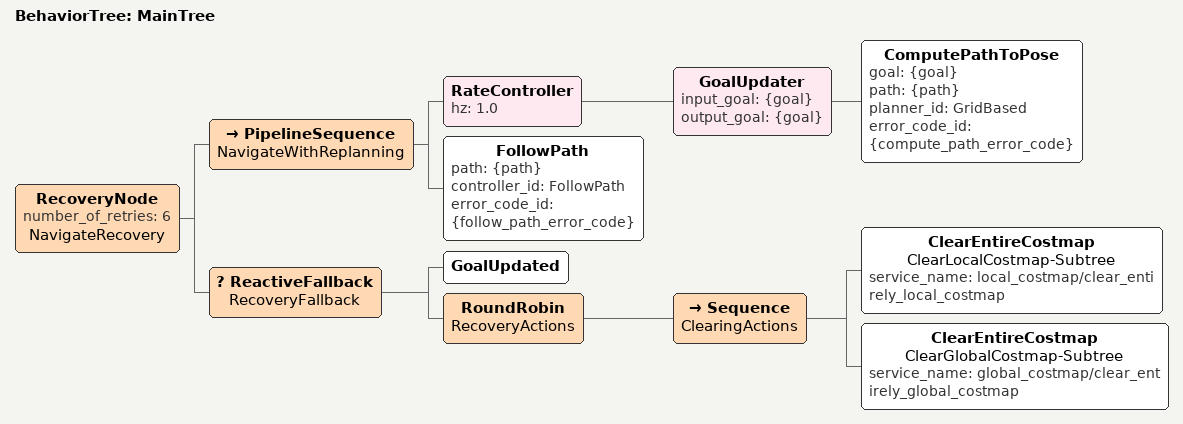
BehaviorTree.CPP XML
<?xml version="1.0"?>
<root BTCPP_format="4" main_tree_to_execute="MainTree">
  <BehaviorTree ID="MainTree">
    <RecoveryNode number_of_retries="6" name="NavigateRecovery">
      <PipelineSequence name="NavigateWithReplanning">
        <RateController hz="1.0">
          <GoalUpdater input_goal="{goal}" output_goal="{goal}">
            <ComputePathToPose goal="{goal}" path="{path}" planner_id="GridBased" error_code_id="{compute_path_error_code}"/>
          </GoalUpdater>
        </RateController>
        <FollowPath path="{path}" controller_id="FollowPath" error_code_id="{follow_path_error_code}"/>
      </PipelineSequence>
      <ReactiveFallback name="RecoveryFallback">
        <GoalUpdated/>
        <RoundRobin name="RecoveryActions">
          <Sequence name="ClearingActions">
            <ClearEntireCostmap name="ClearLocalCostmap-Subtree" service_name="local_costmap/clear_entirely_local_costmap"/>
            <ClearEntireCostmap name="ClearGlobalCostmap-Subtree" service_name="global_costmap/clear_entirely_global_costmap"/>
          </Sequence>
        </RoundRobin>
      </ReactiveFallback>
    </RecoveryNode>
  </BehaviorTree>
</root>
